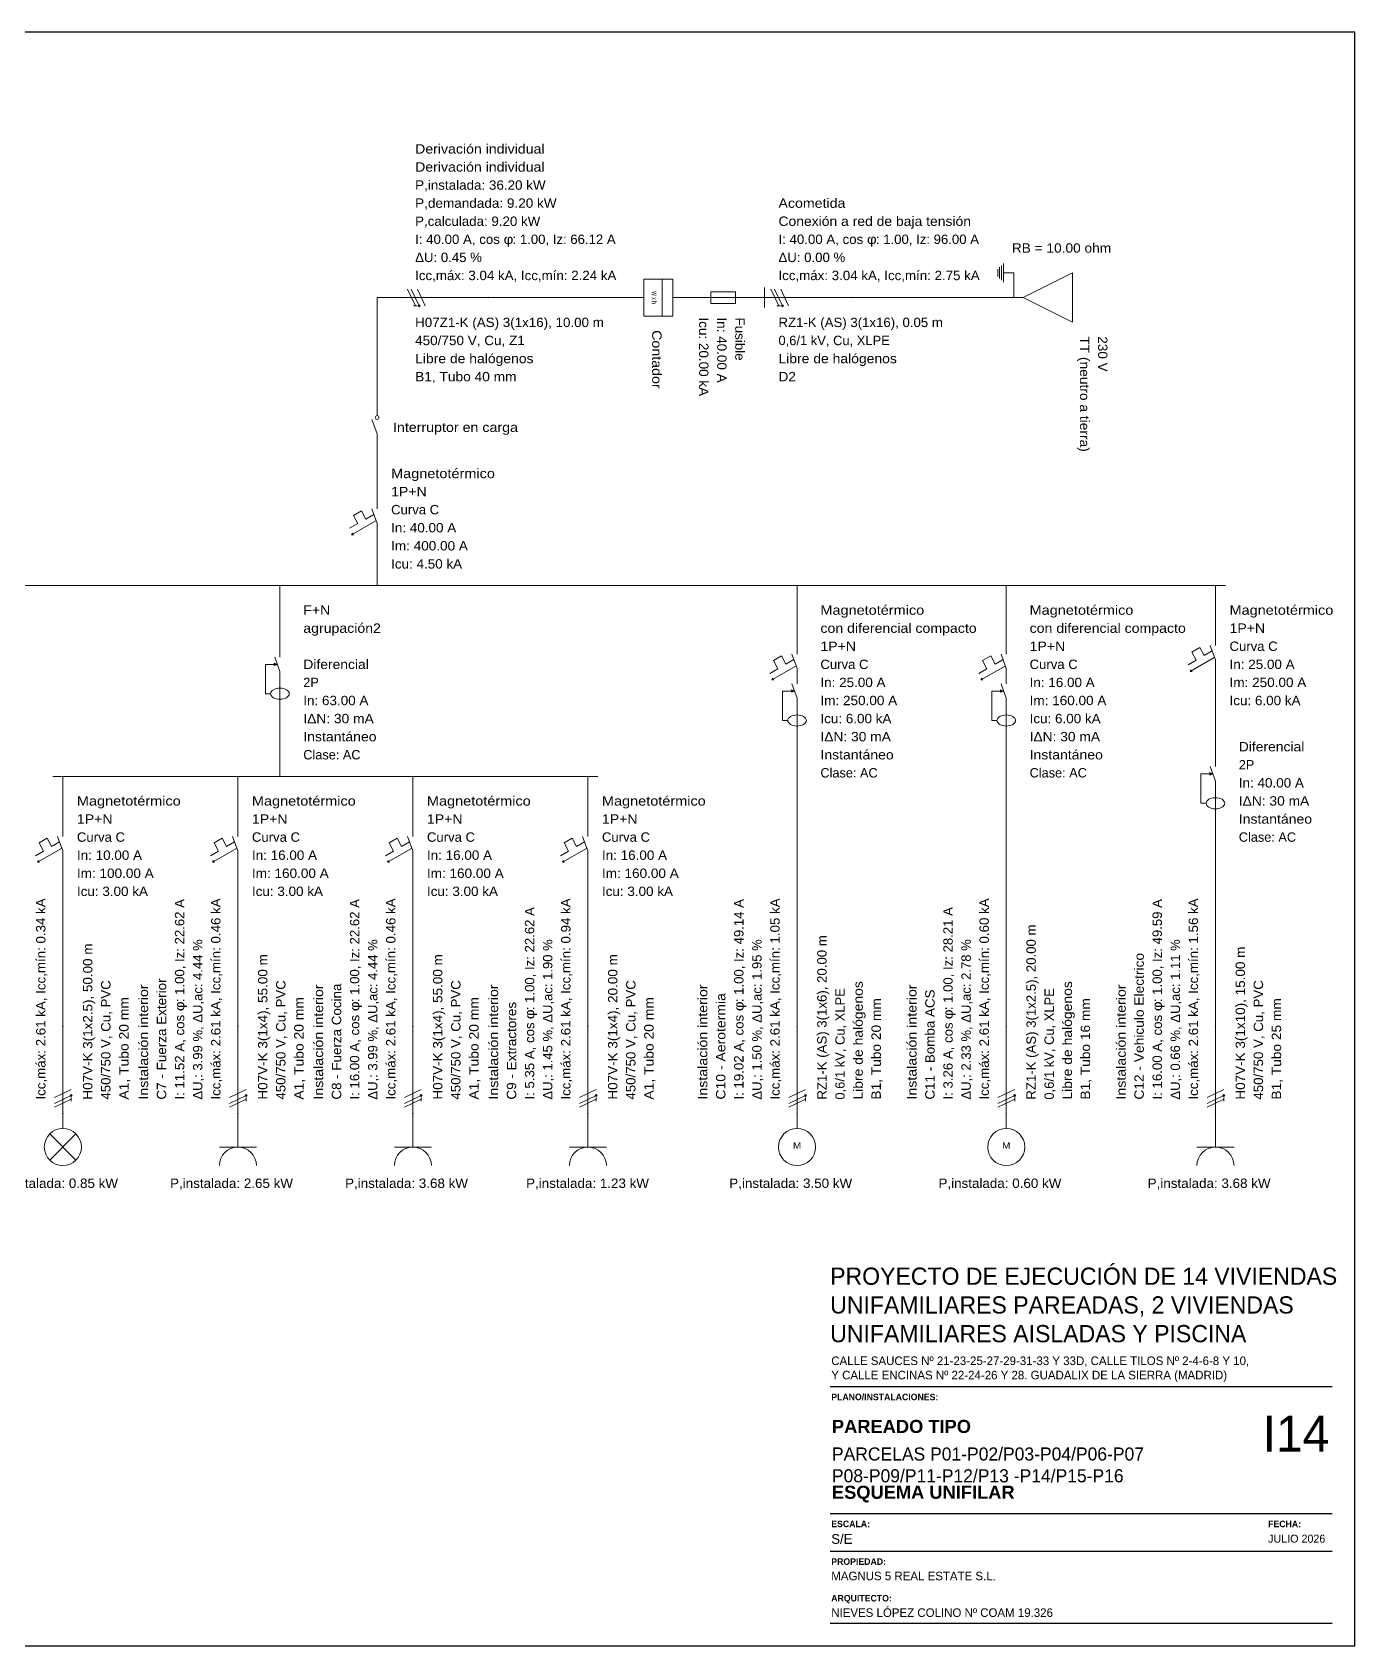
# Model space of a CAD drawing. Header units: millimetres. Extents: x 441156 to 441876, y 4514765 to 4515211.
# Drawn here: x 441480.01 to 441497.66, y 4515133.81 to 4515155.35 of the extents above; entities that cross this region are included whole.
import ezdxf
from ezdxf.enums import TextEntityAlignment as Align

# ---------------------------------------------------------------- set-up
doc = ezdxf.new("R2010")
doc.units = ezdxf.units.MM
doc.layers.add('01_cartela', color=6, linetype='Continuous', plot=False)
doc.layers.add('01_texto cartela', color=5, linetype='Continuous')
for name, color, linetype, lineweight in [('DISTRIBUCION', 7, 'Continuous', 0), ('LINEA', 7, 'Continuous', 0), ('SUMINISTRO', 7, 'Continuous', 0), ('TEXTOS', 2, 'Continuous', 30)]:
    doc.layers.add(name, color=color, linetype=linetype, lineweight=lineweight)
doc.styles.add('Century Gothic', font='', dxfattribs={"height": 2})
doc.styles.add('Century Gothic_3', font='', dxfattribs={"height": 4.5})
doc.styles.add('Century Gothic_5', font='', dxfattribs={"height": 2.5})
doc.styles.add('Century Gothic_6', font='', dxfattribs={"height": 11})
doc.styles.add('CYPETXT_romans', font='arial.ttf', dxfattribs={"height": 0.2})
doc.styles.add('NIEVES3', font='swisseb.ttf')
doc.styles.get('Century Gothic').set_extended_font_data('Century Gothic')
doc.styles.get('Century Gothic_3').set_extended_font_data('Century Gothic')
doc.styles.get('Century Gothic_5').set_extended_font_data('Century Gothic')
doc.styles.get('Century Gothic_6').set_extended_font_data('Century Gothic')

# ---------------------------------------------------------------- blocks, each defined once
blk = doc.blocks.new('elccanalizfn01')
at = {"layer": 'LINEA'}
h = blk.add_hatch(color=256, dxfattribs=at)
edge = h.paths.add_edge_path(flags=0)
edge.add_arc((-0.0004, 0.0352), 0.0002, 0, 360)
h = blk.add_hatch(color=256, dxfattribs=at)
edge = h.paths.add_edge_path(flags=0)
edge.add_arc((0.0064, -0.0208), 0.0008, 0, 360)
h = blk.add_hatch(color=256, dxfattribs=at)
edge = h.paths.add_edge_path(flags=0)
edge.add_arc((-0.0004, -0.0352), 0.0002, 0, 360)
for p, q in [((-0.0004, -0.035), (-0.0004, 0.035)), ((-0.0072, -0.0222), (0.0064, -0.0158)), ((-0.0072, -0.0272), (0.0064, -0.0208)), ((-0.0072, -0.0302), (0.0064, -0.0238)), ((0.0064, -0.0253), (0.0064, -0.0223))]:
    blk.add_line(p, q, dxfattribs=at)
for centre, radius in [((-0.0004, 0.0352), 0.0002), ((0.0064, -0.0208), 0.0008), ((-0.0004, -0.0352), 0.0002)]:
    blk.add_circle(centre, radius, dxfattribs=at)
blk = doc.blocks.new('elctomtie')
at = {"layer": 'SUMINISTRO'}
for p, q in [((0, -0.002), (0, 0.0065)), ((-0.0075, -0.002), (0.0075, -0.002)), ((-0.006, -0.0035), (0.006, -0.0035)), ((-0.0045, -0.005), (0.0045, -0.005)), ((-0.003, -0.0065), (0.003, -0.0065))]:
    blk.add_line(p, q, dxfattribs=at)
blk = doc.blocks.new('elcacbttt')
at = {"layer": 'SUMINISTRO'}
for p, q in [((0.00375, -0.03025), (0.00375, -0.00975)), ((-0.01625, -0.01725), (0.00375, -0.01725))]:
    blk.add_line(p, q, dxfattribs=at)
blk.add_lwpolyline([(0.00375, -0.00975), (0.02375, 0.03025), (-0.01625, 0.03025), (0.00375, -0.00975)], close=True, dxfattribs=at)
blk.add_blockref('elctomtie', (-0.01625, -0.02375), dxfattribs=at)
blk = doc.blocks.new('elcfus01')
at = {"layer": 'LINEA'}
blk.add_line((0, 0.01), (0, 0.015), dxfattribs=at)
blk.add_lwpolyline([(-0.00475, -0.01), (0.00475, -0.01), (0.00475, 0.01), (-0.00475, 0.01), (-0.00475, -0.01)], close=True, dxfattribs=at)
blk.add_lwpolyline([(0, -0.015), (0, -0.01), (0, 0.01)], dxfattribs=at)
blk = doc.blocks.new('elccontador')
at = {"layer": 'LINEA'}
for p, q in [((0, 0.01175), (0, 0.01925)), ((0, -0.01925), (0, -0.01175))]:
    blk.add_line(p, q, dxfattribs=at)
for points in [[(-0.015, 0.00325), (0.015, 0.00325), (0.015, 0.01175), (-0.015, 0.01175), (-0.015, 0.00325)], [(-0.015, -0.01175), (0.015, -0.01175), (0.015, 0.00325), (-0.015, 0.00325), (-0.015, -0.01175)]]:
    blk.add_lwpolyline(points, close=True, dxfattribs=at)
blk = doc.blocks.new('elcintcar')
at = {"layer": 'LINEA'}
blk.add_line((0.0014, 0.0083), (0.0014, 0.0158), dxfattribs=at)
blk.add_lwpolyline([(0.0014, -0.0158), (0.0014, -0.0064), (-0.0029, 0.0053)], dxfattribs=at)
blk.add_circle((0.0014, 0.0068), 0.0015, dxfattribs=at)
blk = doc.blocks.new('elcmag01')
at = {"layer": 'LINEA'}
for p, q in [((0.0111, 0.0068), (0.0111, 0.0143)), ((-0.0095, -0.0142), (-0.0078, -0.0141))]:
    blk.add_line(p, q, dxfattribs=at)
for points in [[(0.0084, 0.0024), (0.0019, -0.0014), (-0.0016, 0.0053), (-0.0081, 0.0015), (-0.0046, -0.0051), (-0.0111, -0.0089)], [(0.0111, -0.0143), (0.0111, -0.0049), (0.0068, 0.0068)], [(0.01, -0.0029), (-0.0095, -0.0142), (-0.0086, -0.0128)]]:
    blk.add_lwpolyline(points, dxfattribs=at)
blk = doc.blocks.new('elcdif01')
at = {"layer": 'LINEA'}
blk.add_hatch(color=256, dxfattribs=at).paths.add_polyline_path([(0, 0.0135), (-0.0025, 0.0145), (-0.0025, 0.0125)], flags=0)
for p, q in [((0.0021, 0.0077), (-0.0021, 0.0193)), ((0.0021, 0.0223), (0.0021, 0.0193)), ((0.0021, -0.0223), (0.0021, 0.0077))]:
    blk.add_line(p, q, dxfattribs=at)
blk.add_lwpolyline([(-0.0054, -0.0103), (-0.0096, -0.0103), (-0.0096, 0.0135), (0, 0.0135)], dxfattribs=at)
blk.add_lwpolyline([(0, 0.0135), (-0.0025, 0.0145), (-0.0025, 0.0125)], close=True, dxfattribs=at)
blk.add_ellipse((0.0021, -0.0103), major_axis=(0.0075, 0), ratio=0.6, dxfattribs=at)
blk = doc.blocks.new('elccarga01')
at = {"layer": 'LINEA'}
for p, q in [((0, 0.009), (0, 0.021)), ((-0.0106, -0.0166), (0.0106, 0.0046)), ((0.0106, -0.0166), (-0.0106, 0.0046))]:
    blk.add_line(p, q, dxfattribs=at)
blk.add_circle((0, -0.006), 0.015, dxfattribs=at)
blk = doc.blocks.new('elccarga04')
at = {"layer": 'LINEA'}
for p, q in [((0, -0.006), (0, 0.021)), ((0.015, -0.006), (-0.015, -0.006))]:
    blk.add_line(p, q, dxfattribs=at)
blk.add_arc((0, -0.021), 0.015, 0, 180, dxfattribs=at)
blk = doc.blocks.new('elcmag02')
at = {"layer": 'LINEA'}
for p, q in [((0.0073, 0.0291), (0.0073, 0.0366)), ((-0.0132, 0.0082), (-0.0116, 0.0083))]:
    blk.add_line(p, q, dxfattribs=at)
for points in [[(0.0047, 0.0247), (-0.0018, 0.021), (-0.0053, 0.0276), (-0.0118, 0.0239), (-0.0083, 0.0172), (-0.0148, 0.0135)], [(0.0073, 0.0081), (0.0073, 0.0174), (0.0031, 0.0291)], [(0.0063, 0.0194), (-0.0132, 0.0082), (-0.0123, 0.0096)]]:
    blk.add_lwpolyline(points, dxfattribs=at)
blk.add_blockref('elcdif01', (0.0052, -0.0143), dxfattribs=at)
blk = doc.blocks.new('elccarga06')
at = {"layer": 'LINEA'}
blk.add_line((0, 0.009), (0, 0.021), dxfattribs=at)
blk.add_circle((0, -0.006), 0.015, dxfattribs=at)

msp = doc.modelspace()

# ---------------------------------------------------------------- linework, layer by layer
at = {"layer": '01_cartela', "color": 3}
msp.add_lwpolyline([(441467.02291656, 4515155.34750872), (441467.02291656, 4515133.8124847), (441497.66090462, 4515133.8124847), (441497.66090462, 4515155.34750872)], close=True, dxfattribs=at)
at = {"layer": '01_texto cartela', "color": 5}
for p, q in [((441490.65963147, 4515137.27339118), (441497.36090462, 4515137.27339118)), ((441490.65963147, 4515135.5790118), (441497.36090462, 4515135.5790118)), ((441490.65963147, 4515135.07669236), (441497.36090462, 4515135.07669236)), ((441490.65963147, 4515134.1124847), (441497.36090462, 4515134.1124847))]:
    msp.add_line(p, q, dxfattribs=at)
at = {"layer": 'DISTRIBUCION'}
for p, q in [((441489.78198531, 4515151.93881726), (441489.78198531, 4515151.67481726)), ((441473.31969096, 4515147.96195125), (441495.93426103, 4515147.96195125)), ((441480.28695434, 4515145.41476375), (441487.55809188, 4515145.41476375))]:
    msp.add_line(p, q, dxfattribs=at)
at = {"layer": 'LINEA'}
for p, q in [((441488.04742281, 4515151.80681726), (441486.10081469, 4515151.80681726)), ((441488.68267281, 4515151.80681726), (441488.98482906, 4515151.80681726)), ((441489.78198531, 4515151.80681726), (441489.47982906, 4515151.80681726)), ((441484.61211938, 4515149.78520125), (441484.61211938, 4515149.8336395)), ((441484.61211938, 4515149.78520125), (441484.61211938, 4515149.10873174)), ((441484.61211938, 4515147.96195125), (441484.61211938, 4515148.63842076)), ((441483.31626094, 4515147.96195125), (441483.31626094, 4515147.05654424)), ((441490.21814826, 4515147.96195125), (441490.21814826, 4515147.17104349)), ((441493.01020465, 4515147.96195125), (441493.01020465, 4515147.17104349)), ((441495.80226103, 4515147.96195125), (441495.80226103, 4515147.28548174)), ((441495.80226103, 4515146.13870125), (441495.80226103, 4515146.81517075)), ((441483.31626094, 4515145.41476375), (441483.31626094, 4515146.32017075)), ((441495.80226103, 4515146.13870125), (441495.80226103, 4515145.59526299)), ((441490.21814826, 4515145.17345125), (441490.21814826, 4515145.96435901)), ((441493.01020465, 4515145.17345125), (441493.01020465, 4515145.96435901)), ((441480.41895434, 4515145.41476375), (441480.41895434, 4515144.73829424)), ((441482.75466686, 4515145.41476375), (441482.75466686, 4515144.73829424)), ((441485.09037937, 4515145.41476375), (441485.09037937, 4515144.73829424)), ((441487.42609188, 4515145.41476375), (441487.42609188, 4515144.73829424)), ((441490.21814826, 4515145.17345125), (441490.21814826, 4515144.88682562)), ((441493.01020465, 4515145.17345125), (441493.01020465, 4515144.88682562)), ((441490.21814826, 4515144.88682562), (441490.21814826, 4515142.0822175)), ((441493.01020465, 4515144.88682562), (441493.01020465, 4515142.0822175)), ((441495.80226103, 4515144.31545125), (441495.80226103, 4515144.8588895)), ((441480.41895434, 4515143.59151375), (441480.41895434, 4515144.26798325)), ((441482.75466686, 4515143.59151375), (441482.75466686, 4515144.26798325)), ((441485.09037937, 4515143.59151375), (441485.09037937, 4515144.26798325)), ((441487.42609188, 4515143.59151375), (441487.42609188, 4515144.26798325)), ((441495.80226103, 4515144.31545125), (441495.80226103, 4515144.02882562)), ((441495.80226103, 4515144.02882562), (441495.80226103, 4515142.0822175)), ((441480.41895434, 4515143.59151375), (441480.41895434, 4515143.42634875)), ((441480.41895434, 4515143.42634875), (441480.41895434, 4515142.0822175)), ((441482.75466686, 4515143.59151375), (441482.75466686, 4515143.42634875)), ((441482.75466686, 4515143.42634875), (441482.75466686, 4515142.0822175)), ((441485.09037937, 4515143.59151375), (441485.09037937, 4515143.42634875)), ((441485.09037937, 4515143.42634875), (441485.09037937, 4515142.0822175)), ((441487.42609188, 4515143.59151375), (441487.42609188, 4515143.42634875)), ((441487.42609188, 4515143.42634875), (441487.42609188, 4515142.0822175))]:
    msp.add_line(p, q, dxfattribs=at)
for points in [[(441484.61211938, 4515150.35345049), (441484.61211938, 4515151.80681726), (441484.88417643, 4515151.80681726)], [(441484.93261469, 4515151.80681726), (441484.93261469, 4515151.80681726), (441484.88417643, 4515151.80681726)]]:
    msp.add_lwpolyline(points, dxfattribs=at)
at = {"layer": 'SUMINISTRO'}
msp.add_line((441492.89679344, 4515151.80681726), (441490.95018531, 4515151.80681726), dxfattribs=at)

# ---------------------------------------------------------------- block references
at = {"layer": 'LINEA', "xscale": 16.5, "yscale": 16.5, "zscale": 16.5, "rotation": 270}
for name, p in [('elccontador', (441488.36504781, 4515151.80681726)), ('elccanalizfn01', (441485.51671469, 4515151.80021726)), ('elcfus01', (441489.23232906, 4515151.80681726))]:
    msp.add_blockref(name, p, dxfattribs=at)
at = {"layer": 'LINEA', "xscale": 16.5, "yscale": 16.5, "zscale": 16.5}
for name, p in [('elcintcar', (441484.58957626, 4515150.093545)), ('elcmag01', (441484.42953959, 4515148.87357625)), ('elcmag01', (441495.61968124, 4515147.05032625)), ('elcdif01', (441483.28134283, 4515146.6883575)), ('elcmag02', (441490.09744347, 4515146.56770125)), ('elcmag02', (441492.88949986, 4515146.56770125)), ('elcdif01', (441495.76734291, 4515145.22707625)), ('elcmag01', (441480.23637455, 4515144.50313875)), ('elcmag01', (441482.57208707, 4515144.50313875)), ('elcmag01', (441484.90779958, 4515144.50313875)), ('elcmag01', (441487.24351209, 4515144.50313875)), ('elccanalizfn01', (441480.42555434, 4515141.4981175)), ('elccanalizfn01', (441482.76126686, 4515141.4981175)), ('elccanalizfn01', (441485.09697937, 4515141.4981175)), ('elccanalizfn01', (441487.43269188, 4515141.4981175)), ('elccanalizfn01', (441490.22474826, 4515141.4981175)), ('elccanalizfn01', (441493.01680465, 4515141.4981175)), ('elccanalizfn01', (441495.80886103, 4515141.4981175)), ('elccarga01', (441480.41895434, 4515140.5675175)), ('elccarga04', (441482.75466686, 4515140.5675175)), ('elccarga04', (441485.09037937, 4515140.5675175)), ('elccarga04', (441487.42609188, 4515140.5675175)), ('elccarga06', (441490.21814826, 4515140.5675175)), ('elccarga06', (441493.01020465, 4515140.5675175)), ('elccarga04', (441495.80226103, 4515140.5675175))]:
    msp.add_blockref(name, p, dxfattribs=at)
at = {"layer": 'SUMINISTRO', "xscale": 16.5, "yscale": 16.5, "zscale": 16.5, "rotation": 270}
for name, p in [('elcacbttt', (441493.39591844, 4515151.86869226)), ('elccanalizfn01', (441490.36608531, 4515151.80021726))]:
    msp.add_blockref(name, p, dxfattribs=at)

# ---------------------------------------------------------------- texts
at = {"layer": '01_texto cartela', "color": 5}
for s, insert, char_height, width, attachment_point, style in [('\\PPROYECTO DE EJECUCIÓN DE 14 VIVIENDAS UNIFAMILIARES PAREADAS, 2 VIVIENDAS UNIFAMILIARES AISLADAS Y PISCINA', (441490.65963147, 4515139.24320227), 0.23, 6.8221698289, 1, 'Century Gothic_3'), ('CALLE SAUCES Nº 21-23-25-27-29-31-33 Y 33D, CALLE TILOS Nº 2-4-6-8 Y 10, \\PY CALLE ENCINAS Nº 22-24-26 Y 28. GUADALIX DE LA SIERRA (MADRID)', (441490.67442536, 4515137.67310265), 0.114550418, 9.2468106263, 1, 'Century Gothic'), ('{\\fCentury Gothic|b1|i0|c0|p34;PLANO/INSTALACIONES: }', (441490.67442536, 4515137.17613372), 0.0870135776, 2.1171461181, 1, 'Century Gothic'), ('\\pt2.3273;\\PPARCELAS P01-P02/P03-P04/P06-P07\\PP08-P09/P11-P12/P13 -P14/P15-P16 ', (441490.68330169, 4515135.99094298), 0.1745530179, 7.0090801689, 7, 'Century Gothic_5'), ('\\pt2.3273;ESQUEMA UNIFILAR', (441490.68330169, 4515135.72377073), 0.1745530179, 7.0090801689, 7, 'NIEVES3'), ('{\\fCentury Gothic|b1|i0|c0|p34;ESCALA: }', (441490.67442536, 4515135.48175434), 0.0870135776, 2.1171461181, 1, 'Century Gothic'), ('{\\fCentury Gothic|b1|i0|c0|p34;FECHA: }', (441496.50529278, 4515135.48175434), 0.0870135776, 2.1171461181, 1, 'Century Gothic'), ('S/E', (441490.67442536, 4515135.3031219), 0.130914763, 2.1171461181, 1, 'Century Gothic'), ('JULIO 2026', (441496.50529278, 4515135.29489519), 0.106913723, 3.5043768434, 1, 'Century Gothic'), ('{\\fCentury Gothic|b1|i0|c0|p34;PROPIEDAD:}', (441490.67442536, 4515134.97906928), 0.0870135776, 0.8370923696, 1, 'Century Gothic'), ('MAGNUS 5 REAL ESTATE S.L.', (441490.67442536, 4515134.80043684), 0.114550418, 4.882308024, 1, 'Century Gothic'), ('{\\fCentury Gothic|b1|i0|c0|p34;ARQUITECTO:}', (441490.67442536, 4515134.489984), 0.0870135776, 0.8370923696, 1, 'Century Gothic'), ('NIEVES LÓPEZ COLINO Nº COAM 19.326', (441490.67442536, 4515134.31135157), 0.114550418, 3.6515309653, 1, 'Century Gothic')]:
    msp.add_mtext(s, dxfattribs=dict(at, insert=insert, char_height=char_height, width=width, attachment_point=attachment_point, style=style))
at = {"layer": '01_texto cartela', "color": 1}
for s, insert, char_height, width, attachment_point, style in [('\\pt2.3273;PAREADO TIPO ', (441490.68330169, 4515136.64975464), 0.1745530179, 7.0090801689, 7, 'NIEVES3'), ('I14', (441497.32137738, 4515136.88187026), 0.478574677, 1.0498533469, 3, 'Century Gothic_6')]:
    msp.add_mtext(s, dxfattribs=dict(at, insert=insert, char_height=char_height, width=width, attachment_point=attachment_point, style=style))
at = {"layer": 'LINEA', "style": 'CYPETXT_romans', "width": 0.722637}
msp.add_text('W x h', height=0.066, rotation=270, dxfattribs=at).set_placement((441488.27842281, 4515151.89195726), (441488.27842281, 4515151.72167726), align=Align.FIT)
at = {"layer": 'LINEA', "style": 'CYPETXT_romans', "width": 1.160082}
for p, p2 in [((441490.16246076, 4515140.4478925), (441490.27383576, 4515140.4478925)), ((441492.95451715, 4515140.4478925), (441493.06589215, 4515140.4478925))]:
    msp.add_text('M', height=0.0825, dxfattribs=at).set_placement(p, p2, align=Align.FIT)
at = {"layer": 'TEXTOS', "style": 'CYPETXT_romans'}
for s, width, p, p2 in [('Derivación individual', 1.074718, (441485.12030219, 4515153.7284041), (441486.84702719, 4515153.7284041)), ('Derivación individual', 1.074718, (441485.12030219, 4515153.4870916), (441486.84702719, 4515153.4870916)), ('P,instalada: 36.20 kW', 1.022085, (441485.12030219, 4515153.2457791), (441486.86204219, 4515153.2457791)), ('P,demandada: 9.20 kW', 1.031324, (441485.12030219, 4515153.0044666), (441487.00843844, 4515153.0044666)), ('Acometida', 1.079401, (441489.96967281, 4515153.0044666), (441490.86306531, 4515153.0044666)), ('P,calculada: 9.20 kW', 1.015084, (441485.12030219, 4515152.7631541), (441486.79072094, 4515152.7631541)), ('Conexión a red de baja tensión', 1.059514, (441489.96967281, 4515152.7631541), (441492.53911469, 4515152.7631541)), ('I: 40.00 A, cos ', 1.010276, (441485.12030219, 4515152.5218416), (441486.30085656, 4515152.5218416)), ('φ', 1.15657, (441486.30005219, 4515152.5218416), (441486.43143344, 4515152.5218416)), (': 1.00, Iz: 66.12 A', 1.001702, (441486.42070844, 4515152.5218416), (441487.79645781, 4515152.5218416)), ('I: 40.00 A, cos ', 1.010276, (441489.96967281, 4515152.5218416), (441491.15022719, 4515152.5218416)), ('φ', 1.15657, (441491.14942281, 4515152.5218416), (441491.28080406, 4515152.5218416)), (': 1.00, Iz: 96.00 A', 1.001702, (441491.27007906, 4515152.5218416), (441492.64582844, 4515152.5218416)), ('RB = 10.00 ohm', 1.042666, (441493.08448094, 4515152.40556101), (441494.40955469, 4515152.40556101)), ('ΔU: 0.45 %', 1.005921, (441485.12030219, 4515152.2805291), (441486.01181781, 4515152.2805291)), ('ΔU: 0.00 %', 1.005921, (441489.96967281, 4515152.2805291), (441490.86118844, 4515152.2805291)), ('Icc,máx: 3.04 kA, Icc,mín: 2.24 kA', 1.014104, (441485.12030219, 4515152.0392166), (441487.80611031, 4515152.0392166)), ('Icc,máx: 3.04 kA, Icc,mín: 2.75 kA', 1.014104, (441489.96967281, 4515152.0392166), (441492.65548094, 4515152.0392166)), ('H07Z1-K (AS) 3(1x16), 10.00 m', 1.0185, (441485.12030219, 4515151.41271792), (441487.63906844, 4515151.41271792)), ('RZ1-K (AS) 3(1x16), 0.05 m', 1.006117, (441489.96967281, 4515151.41271792), (441492.16373969, 4515151.41271792)), ('450/750 V, Cu, Z1', 1.029635, (441485.12030219, 4515151.17140542), (441486.58426469, 4515151.17140542)), ('0,6/1 kV, Cu, XLPE', 0.984862, (441489.96967281, 4515151.17140542), (441491.45615781, 4515151.17140542)), ('Libre de halógenos', 1.060439, (441485.12030219, 4515150.93009292), (441486.70063094, 4515150.93009292)), ('Libre de halógenos', 1.060439, (441489.96967281, 4515150.93009292), (441491.55000156, 4515150.93009292)), ('B1, Tubo 40 mm', 1.044985, (441485.12030219, 4515150.68878042), (441486.47352906, 4515150.68878042)), ('D2', 1.039259, (441489.96967281, 4515150.68878042), (441490.20240531, 4515150.68878042)), ('Interruptor en carga', 1.084463, (441484.82455688, 4515150.012695), (441486.49309876, 4515150.012695)), ('Magnetotérmico', 1.102767, (441484.79980688, 4515149.3960075), (441486.18494063, 4515149.3960075)), ('1P+N', 1.071674, (441484.79980688, 4515149.154695), (441485.27465626, 4515149.154695)), ('Curva C', 0.99908, (441484.79980688, 4515148.9133825), (441485.44169813, 4515148.9133825)), ('In: 40.00 A', 1.025234, (441484.79980688, 4515148.67207), (441485.66880001, 4515148.67207)), ('Im: 400.00 A', 1.031443, (441484.79980688, 4515148.4307575), (441485.82458063, 4515148.4307575)), ('Icu: 4.50 kA', 1.024274, (441484.79980688, 4515148.189445), (441485.74762876, 4515148.189445)), ('Magnetotérmico', 1.102767, (441490.52958576, 4515147.5727575), (441491.91471951, 4515147.5727575)), ('Magnetotérmico', 1.102767, (441493.32164215, 4515147.5727575), (441494.7067759, 4515147.5727575)), ('Magnetotérmico', 1.102767, (441495.98994853, 4515147.5727575), (441497.37508228, 4515147.5727575)), ('F+N', 1.073057, (441483.62769844, 4515147.5727575), (441483.98805844, 4515147.5727575)), ('agrupación2', 1.074413, (441483.62769844, 4515147.331445), (441484.66373344, 4515147.331445)), ('con diferencial compacto', 1.076071, (441490.52958576, 4515147.331445), (441492.61479389, 4515147.331445)), ('con diferencial compacto', 1.076071, (441493.32164215, 4515147.331445), (441495.40685027, 4515147.331445)), ('1P+N', 1.071674, (441495.98994853, 4515147.331445), (441496.46479791, 4515147.331445)), ('1P+N', 1.071674, (441490.52958576, 4515147.0901325), (441491.00443514, 4515147.0901325)), ('1P+N', 1.071674, (441493.32164215, 4515147.0901325), (441493.79649152, 4515147.0901325)), ('Curva C', 0.99908, (441495.98994853, 4515147.0901325), (441496.63183978, 4515147.0901325)), ('Diferencial', 1.056834, (441483.62769844, 4515146.84882), (441484.50232219, 4515146.84882)), ('Curva C', 0.99908, (441490.52958576, 4515146.84882), (441491.17147701, 4515146.84882)), ('Curva C', 0.99908, (441493.32164215, 4515146.84882), (441493.9635334, 4515146.84882)), ('In: 25.00 A', 1.025234, (441495.98994853, 4515146.84882), (441496.85894166, 4515146.84882)), ('2P', 0.963511, (441483.62769844, 4515146.6075075), (441483.83415469, 4515146.6075075)), ('In: 25.00 A', 1.025234, (441490.52958576, 4515146.6075075), (441491.39857889, 4515146.6075075)), ('In: 16.00 A', 1.025234, (441493.32164215, 4515146.6075075), (441494.19063527, 4515146.6075075)), ('Im: 250.00 A', 1.031443, (441495.98994853, 4515146.6075075), (441497.01472228, 4515146.6075075)), ('In: 63.00 A', 1.025234, (441483.62769844, 4515146.366195), (441484.49669157, 4515146.366195)), ('Im: 250.00 A', 1.031443, (441490.52958576, 4515146.366195), (441491.55435951, 4515146.366195)), ('Im: 160.00 A', 1.031443, (441493.32164215, 4515146.366195), (441494.3464159, 4515146.366195)), ('Icu: 6.00 kA', 1.024274, (441495.98994853, 4515146.366195), (441496.93777041, 4515146.366195)), ('IΔN: 30 mA', 1.049335, (441483.62769844, 4515146.1248825), (441484.56801282, 4515146.1248825)), ('Icu: 6.00 kA', 1.024274, (441490.52958576, 4515146.1248825), (441491.47740764, 4515146.1248825)), ('Icu: 6.00 kA', 1.024274, (441493.32164215, 4515146.1248825), (441494.26946402, 4515146.1248825)), ('Instantáneo', 1.067981, (441483.62769844, 4515145.88357), (441484.60555032, 4515145.88357)), ('IΔN: 30 mA', 1.049335, (441490.52958576, 4515145.88357), (441491.46990014, 4515145.88357)), ('IΔN: 30 mA', 1.049335, (441493.32164215, 4515145.88357), (441494.26195652, 4515145.88357)), ('Clase: AC', 0.968685, (441483.62769844, 4515145.6422575), (441484.39158657, 4515145.6422575)), ('Instantáneo', 1.067981, (441490.52958576, 4515145.6422575), (441491.50743764, 4515145.6422575)), ('Instantáneo', 1.067981, (441493.32164215, 4515145.6422575), (441494.29949402, 4515145.6422575)), ('Diferencial', 1.056834, (441496.11369853, 4515145.7495075), (441496.98832228, 4515145.7495075)), ('2P', 0.963511, (441496.11369853, 4515145.508195), (441496.32015478, 4515145.508195)), ('Clase: AC', 0.968685, (441490.52958576, 4515145.400945), (441491.29347389, 4515145.400945)), ('Clase: AC', 0.968685, (441493.32164215, 4515145.400945), (441494.08553027, 4515145.400945)), ('In: 40.00 A', 1.025234, (441496.11369853, 4515145.2668825), (441496.98269166, 4515145.2668825)), ('Magnetotérmico', 1.102767, (441480.60664184, 4515145.02557), (441481.99177559, 4515145.02557)), ('Magnetotérmico', 1.102767, (441482.94235436, 4515145.02557), (441484.32748811, 4515145.02557)), ('Magnetotérmico', 1.102767, (441485.27806687, 4515145.02557), (441486.66320062, 4515145.02557)), ('Magnetotérmico', 1.102767, (441487.61377938, 4515145.02557), (441488.99891313, 4515145.02557)), ('IΔN: 30 mA', 1.049335, (441496.11369853, 4515145.02557), (441497.05401291, 4515145.02557)), ('1P+N', 1.071674, (441480.60664184, 4515144.7842575), (441481.08149122, 4515144.7842575)), ('1P+N', 1.071674, (441482.94235436, 4515144.7842575), (441483.41720373, 4515144.7842575)), ('1P+N', 1.071674, (441485.27806687, 4515144.7842575), (441485.75291624, 4515144.7842575)), ('1P+N', 1.071674, (441487.61377938, 4515144.7842575), (441488.08862875, 4515144.7842575)), ('Instantáneo', 1.067981, (441496.11369853, 4515144.7842575), (441497.09155041, 4515144.7842575)), ('Curva C', 0.99908, (441480.60664184, 4515144.542945), (441481.24853309, 4515144.542945)), ('Curva C', 0.99908, (441482.94235436, 4515144.542945), (441483.58424561, 4515144.542945)), ('Curva C', 0.99908, (441485.27806687, 4515144.542945), (441485.91995812, 4515144.542945)), ('Curva C', 0.99908, (441487.61377938, 4515144.542945), (441488.25567063, 4515144.542945)), ('Clase: AC', 0.968685, (441496.11369853, 4515144.542945), (441496.87758666, 4515144.542945)), ('In: 10.00 A', 1.025234, (441480.60664184, 4515144.3016325), (441481.47563497, 4515144.3016325)), ('In: 16.00 A', 1.025234, (441482.94235436, 4515144.3016325), (441483.81134748, 4515144.3016325)), ('In: 16.00 A', 1.025234, (441485.27806687, 4515144.3016325), (441486.14705999, 4515144.3016325)), ('In: 16.00 A', 1.025234, (441487.61377938, 4515144.3016325), (441488.4827725, 4515144.3016325)), ('Im: 100.00 A', 1.031443, (441480.60664184, 4515144.06032), (441481.63141559, 4515144.06032)), ('Im: 160.00 A', 1.031443, (441482.94235436, 4515144.06032), (441483.96712811, 4515144.06032)), ('Im: 160.00 A', 1.031443, (441485.27806687, 4515144.06032), (441486.30284062, 4515144.06032)), ('Im: 160.00 A', 1.031443, (441487.61377938, 4515144.06032), (441488.63855313, 4515144.06032)), ('Icu: 3.00 kA', 1.024274, (441480.60664184, 4515143.8190075), (441481.55446372, 4515143.8190075)), ('Icu: 3.00 kA', 1.024274, (441482.94235436, 4515143.8190075), (441483.89017623, 4515143.8190075)), ('Icu: 3.00 kA', 1.024274, (441485.27806687, 4515143.8190075), (441486.22588874, 4515143.8190075)), ('Icu: 3.00 kA', 1.024274, (441487.61377938, 4515143.8190075), (441488.56160125, 4515143.8190075)), ('P,instalada: 0.85 kW', 1.020982, (441479.51403247, 4515139.92257375), (441481.15442122, 4515139.92257375)), ('P,instalada: 2.65 kW', 1.020982, (441481.84974498, 4515139.92257375), (441483.49013373, 4515139.92257375)), ('P,instalada: 3.68 kW', 1.020982, (441484.18545749, 4515139.92257375), (441485.82584624, 4515139.92257375)), ('P,instalada: 1.23 kW', 1.020982, (441486.60102769, 4515139.92257375), (441488.24141644, 4515139.92257375)), ('P,instalada: 3.50 kW', 1.020982, (441489.31322639, 4515139.92257375), (441490.95361514, 4515139.92257375)), ('P,instalada: 0.60 kW', 1.020982, (441492.10528277, 4515139.92257375), (441493.74567152, 4515139.92257375)), ('P,instalada: 3.68 kW', 1.020982, (441494.89733916, 4515139.92257375), (441496.53772791, 4515139.92257375))]:
    msp.add_text(s, height=0.1254, dxfattribs=dict(at, width=width)).set_placement(p, p2, align=Align.FIT)
for s, rotation, width, p, p2 in [('Contador', 270, 1.079827, (441488.28419781, 4515151.37162976), (441488.28419781, 4515150.59084976)), ('Icu: 20.00 kA', 270, 1.025797, (441488.91016656, 4515151.54075476), (441488.91016656, 4515150.49158163)), ('In: 40.00 A', 270, 1.025234, (441489.15147906, 4515151.54075476), (441489.15147906, 4515150.67176163)), ('Fusible', 270, 1.020316, (441489.39279156, 4515151.54075476), (441489.39279156, 4515150.96455413)), ('TT (neutro a tierra)', 270, 1.048251, (441493.99354844, 4515151.28912976), (441493.99354844, 4515149.74821538)), ('230 V', 270, 1.029033, (441494.23486094, 4515151.28912976), (441494.23486094, 4515150.81803413)), ('Icc,máx: 2.61 kA, Icc,mín: 0.34 kA', 90, 1.014104, (441480.18655501, 4515141.101705), (441480.18655501, 4515143.78751312)), (': 1.00, Iz: 22.62 A', 90, 1.001702, (441482.03964252, 4515142.40211125), (441482.03964252, 4515143.77786062)), ('Icc,máx: 2.61 kA, Icc,mín: 0.46 kA', 90, 1.014104, (441482.52226752, 4515141.101705), (441482.52226752, 4515143.78751312)), (': 1.00, Iz: 22.62 A', 90, 1.001702, (441484.37535503, 4515142.40211125), (441484.37535503, 4515143.77786062)), ('Icc,máx: 2.61 kA, Icc,mín: 0.46 kA', 90, 1.014104, (441484.85798003, 4515141.101705), (441484.85798003, 4515143.78751312)), (': 1.00, Iz: 22.62 A', 90, 1.001702, (441486.71106754, 4515142.29486125), (441486.71106754, 4515143.67061062)), ('Icc,máx: 2.61 kA, Icc,mín: 0.94 kA', 90, 1.014104, (441487.19369254, 4515141.101705), (441487.19369254, 4515143.78751312)), (': 1.00, Iz: 49.14 A', 90, 1.001702, (441489.50312392, 4515142.40211125), (441489.50312392, 4515143.77786062)), ('Icc,máx: 2.61 kA, Icc,mín: 1.05 kA', 90, 1.014104, (441489.98574892, 4515141.101705), (441489.98574892, 4515143.78751312)), (': 1.00, Iz: 28.21 A', 90, 1.001702, (441492.29518031, 4515142.29486125), (441492.29518031, 4515143.67061062)), ('Icc,máx: 2.61 kA, Icc,mín: 0.60 kA', 90, 1.014104, (441492.77780531, 4515141.101705), (441492.77780531, 4515143.78751312)), (': 1.00, Iz: 49.59 A', 90, 1.001702, (441495.08723669, 4515142.40211125), (441495.08723669, 4515143.77786062)), ('Icc,máx: 2.61 kA, Icc,mín: 1.56 kA', 90, 1.014104, (441495.56986169, 4515141.101705), (441495.56986169, 4515143.78751312)), ('RZ1-K (AS) 3(1x2.5), 20.00 m', 90, 1.004246, (441493.40430399, 4515141.101705), (441493.40430399, 4515143.43841437)), ('ΔU,: 3.99 %, ΔU,ac: 4.44 %', 90, 0.994143, (441482.28095502, 4515141.101705), (441482.28095502, 4515143.2413425)), ('ΔU,: 3.99 %, ΔU,ac: 4.44 %', 90, 0.994143, (441484.61666753, 4515141.101705), (441484.61666753, 4515143.2413425)), ('ΔU,: 1.45 %, ΔU,ac: 1.90 %', 90, 0.994143, (441486.95238004, 4515141.101705), (441486.95238004, 4515143.2413425)), ('ΔU,: 1.50 %, ΔU,ac: 1.95 %', 90, 0.994143, (441489.74443642, 4515141.101705), (441489.74443642, 4515143.2413425)), ('RZ1-K (AS) 3(1x6), 20.00 m', 90, 1.006117, (441490.6122476, 4515141.101705), (441490.6122476, 4515143.29577187)), ('ΔU,: 2.33 %, ΔU,ac: 2.78 %', 90, 0.994143, (441492.53649281, 4515141.101705), (441492.53649281, 4515143.2413425)), ('ΔU,: 0.66 %, ΔU,ac: 1.11 %', 90, 0.994143, (441495.32854919, 4515141.101705), (441495.32854919, 4515143.2413425)), ('H07V-K 3(1x2.5), 50.00 m', 90, 1.023722, (441480.81305368, 4515141.101705), (441480.81305368, 4515143.18503625)), ('H07V-K 3(1x4), 55.00 m', 90, 1.027387, (441483.14876619, 4515141.101705), (441483.14876619, 4515143.04239375)), ('H07V-K 3(1x4), 55.00 m', 90, 1.027387, (441485.48447871, 4515141.101705), (441485.48447871, 4515143.04239375)), ('H07V-K 3(1x4), 20.00 m', 90, 1.027387, (441487.82019122, 4515141.101705), (441487.82019122, 4515143.04239375)), ('C12 - Vehiculo Electrico', 90, 1.047141, (441494.84592419, 4515141.101705), (441494.84592419, 4515143.05928562)), ('H07V-K 3(1x10), 15.00 m', 90, 1.028019, (441496.19636037, 4515141.101705), (441496.19636037, 4515143.143745)), ('450/750 V, Cu, PVC', 90, 1.010062, (441481.05436618, 4515141.101705), (441481.05436618, 4515142.69517187)), ('Instalación interior', 90, 1.079428, (441481.55701752, 4515141.101705), (441481.55701752, 4515142.63886562)), ('C7 - Fuerza Exterior', 90, 1.024306, (441481.79833002, 4515141.101705), (441481.79833002, 4515142.71957125)), ('450/750 V, Cu, PVC', 90, 1.010062, (441483.39007869, 4515141.101705), (441483.39007869, 4515142.69517187)), ('Instalación interior', 90, 1.079428, (441483.89273003, 4515141.101705), (441483.89273003, 4515142.63886562)), ('C8 - Fuerza Cocina', 90, 1.019484, (441484.13404253, 4515141.101705), (441484.13404253, 4515142.65012687)), ('450/750 V, Cu, PVC', 90, 1.010062, (441485.72579121, 4515141.101705), (441485.72579121, 4515142.69517187)), ('Instalación interior', 90, 1.079428, (441486.22844254, 4515141.101705), (441486.22844254, 4515142.63886562)), ('450/750 V, Cu, PVC', 90, 1.010062, (441488.06150372, 4515141.101705), (441488.06150372, 4515142.69517187)), ('Instalación interior', 90, 1.079428, (441489.02049892, 4515141.101705), (441489.02049892, 4515142.63886562)), ('0,6/1 kV, Cu, XLPE', 90, 0.984862, (441490.8535601, 4515141.101705), (441490.8535601, 4515142.58819)), ('Libre de halógenos', 90, 1.060439, (441491.0948726, 4515141.101705), (441491.0948726, 4515142.68203375)), ('Instalación interior', 90, 1.079428, (441491.81255531, 4515141.101705), (441491.81255531, 4515142.63886562)), ('C11 - Bomba ACS', 90, 1.019851, (441492.05386781, 4515141.101705), (441492.05386781, 4515142.57129812)), ('0,6/1 kV, Cu, XLPE', 90, 0.984862, (441493.64561649, 4515141.101705), (441493.64561649, 4515142.58819)), ('Libre de halógenos', 90, 1.060439, (441493.88692899, 4515141.101705), (441493.88692899, 4515142.68203375)), ('Instalación interior', 90, 1.079428, (441494.60461169, 4515141.101705), (441494.60461169, 4515142.63886562)), ('450/750 V, Cu, PVC', 90, 1.010062, (441496.43767287, 4515141.101705), (441496.43767287, 4515142.69517187)), ('A1, Tubo 20 mm', 90, 1.056579, (441481.29567868, 4515141.101705), (441481.29567868, 4515142.46994687)), ('φ', 90, 1.15657, (441482.03964252, 4515142.281455), (441482.03964252, 4515142.41283625)), ('A1, Tubo 20 mm', 90, 1.056579, (441483.63139119, 4515141.101705), (441483.63139119, 4515142.46994687)), ('φ', 90, 1.15657, (441484.37535503, 4515142.281455), (441484.37535503, 4515142.41283625)), ('A1, Tubo 20 mm', 90, 1.056579, (441485.96710371, 4515141.101705), (441485.96710371, 4515142.46994687)), ('C9 - Extractores', 90, 1.030722, (441486.46975504, 4515141.101705), (441486.46975504, 4515142.40613312)), ('A1, Tubo 20 mm', 90, 1.056579, (441488.30281622, 4515141.101705), (441488.30281622, 4515142.46994687)), ('C10 - Aerotermia', 90, 1.065217, (441489.26181142, 4515141.101705), (441489.26181142, 4515142.52249937)), ('φ', 90, 1.15657, (441489.50312392, 4515142.281455), (441489.50312392, 4515142.41283625)), ('B1, Tubo 20 mm', 90, 1.044985, (441491.3361851, 4515141.101705), (441491.3361851, 4515142.45493187)), ('B1, Tubo 16 mm', 90, 1.044985, (441494.12824149, 4515141.101705), (441494.12824149, 4515142.45493187)), ('φ', 90, 1.15657, (441495.08723669, 4515142.281455), (441495.08723669, 4515142.41283625)), ('B1, Tubo 25 mm', 90, 1.044985, (441496.67898537, 4515141.101705), (441496.67898537, 4515142.45493187)), ('I: 11.52 A, cos ', 90, 1.010276, (441482.03964252, 4515141.101705), (441482.03964252, 4515142.28225937)), ('I: 16.00 A, cos ', 90, 1.010276, (441484.37535503, 4515141.101705), (441484.37535503, 4515142.28225937)), ('I: 5.35 A, cos ', 90, 1.007548, (441486.71106754, 4515141.101705), (441486.71106754, 4515142.18090812)), ('φ', 90, 1.15657, (441486.71106754, 4515142.174205), (441486.71106754, 4515142.30558625)), ('I: 19.02 A, cos ', 90, 1.010276, (441489.50312392, 4515141.101705), (441489.50312392, 4515142.28225937)), ('I: 3.26 A, cos ', 90, 1.007548, (441492.29518031, 4515141.101705), (441492.29518031, 4515142.18090812)), ('φ', 90, 1.15657, (441492.29518031, 4515142.174205), (441492.29518031, 4515142.30558625)), ('I: 16.00 A, cos ', 90, 1.010276, (441495.08723669, 4515141.101705), (441495.08723669, 4515142.28225937))]:
    msp.add_text(s, height=0.1254, rotation=rotation, dxfattribs=dict(at, width=width)).set_placement(p, p2, align=Align.FIT)

doc.saveas('drawing.dxf')
